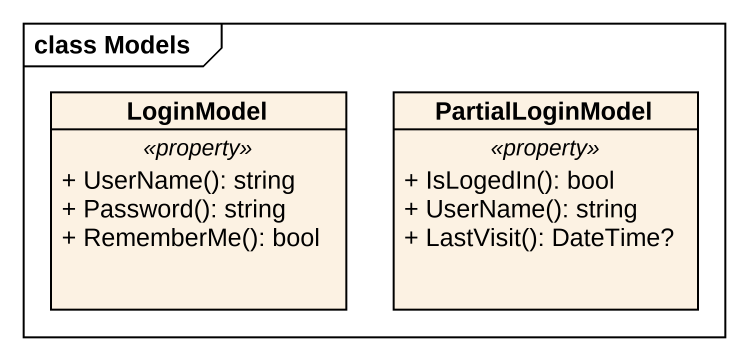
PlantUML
@startuml
mainframe class Models
hide circle
hide empty members
skinparam classAttributeIconSize 0
class LoginModel {
  .. <<property>> ..
  + UserName(): string
  + Password(): string
  + RememberMe(): bool
}
class PartialLoginModel {
  .. <<property>> ..
  + IsLogedIn(): bool
  + UserName(): string
  + LastVisit(): DateTime?
}
@enduml
